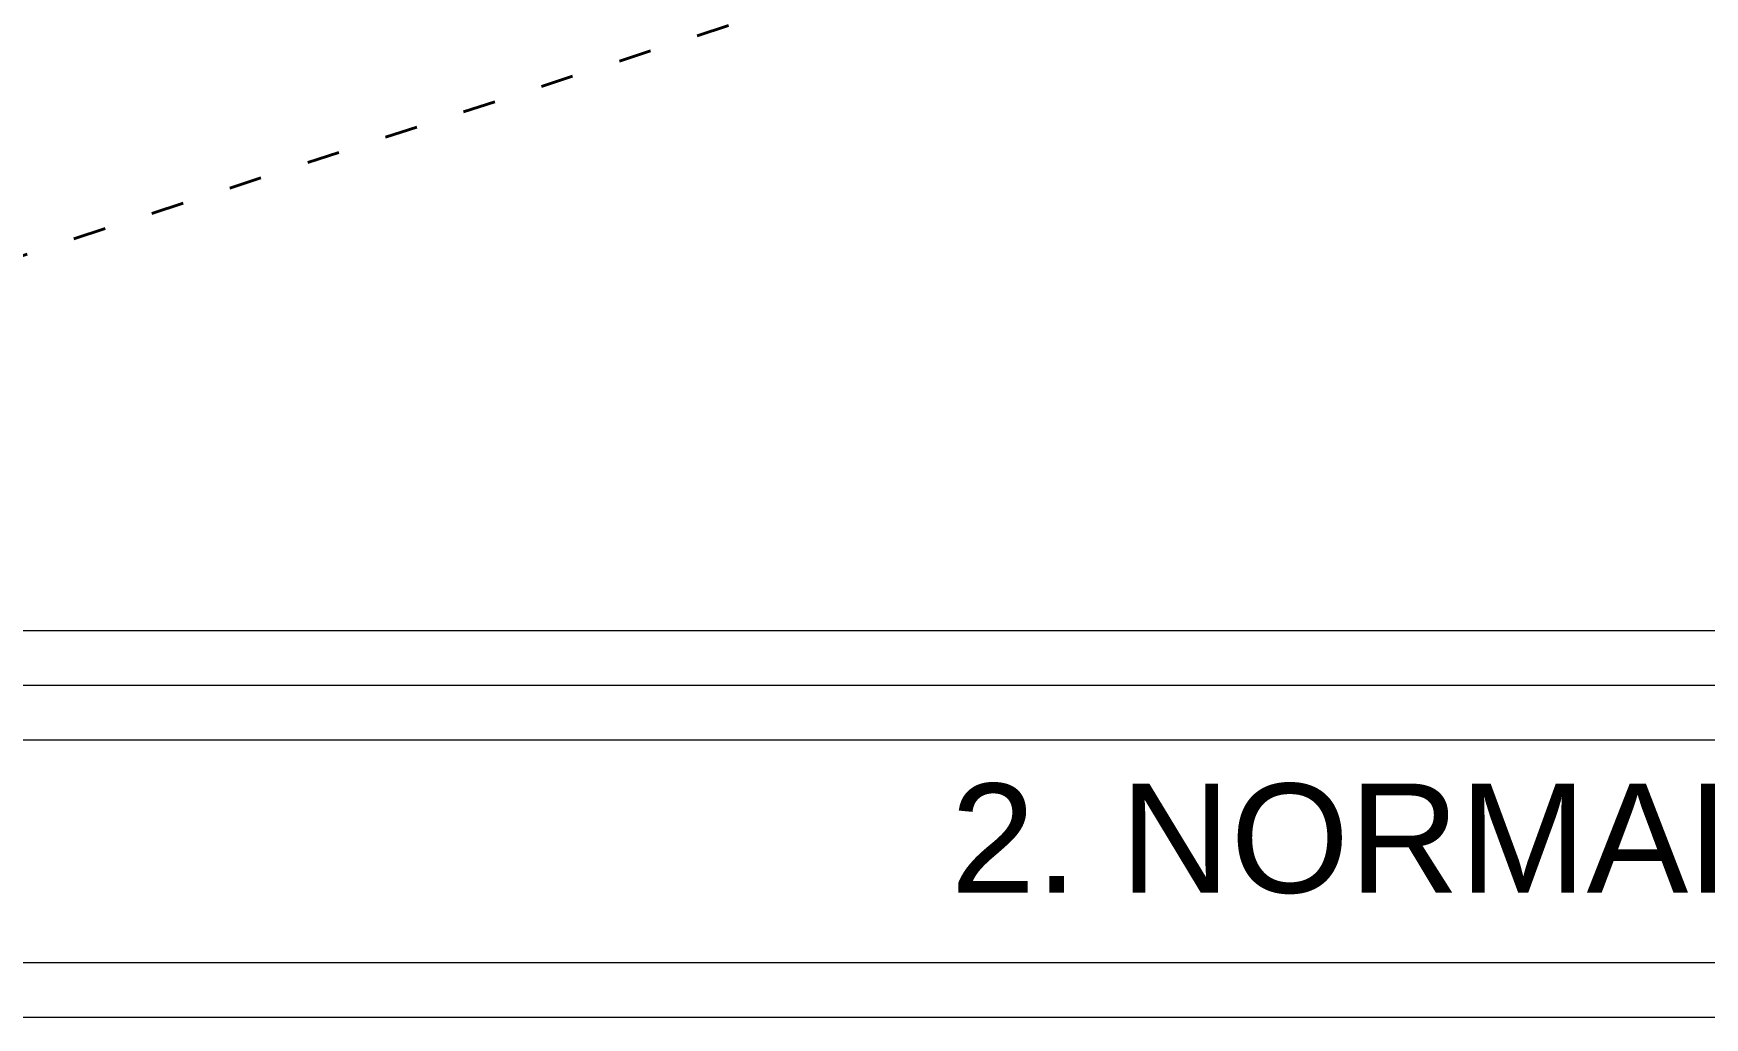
# Model space of a CAD drawing. Header units: millimetres. Extents: x 7519 to 33116, y -1769 to 3101.
# Drawn here: x 19507 to 20119, y 562 to 923 of the extents above; entities that cross this region are included whole.
import ezdxf

# ---------------------------------------------------------------- set-up
doc = ezdxf.new("R2010")
doc.units = ezdxf.units.MM
doc.linetypes.add('ACAD_ISO03W100', pattern=[30, 12, -18])
doc.layers.add('iç ölçü x', color=20, linetype='Continuous', lineweight=9)
doc.layers.add('kapı pen', color=4, linetype='Continuous')
doc.styles.get("Standard").update_dxf_attribs({"font": 'arial.ttf'})

msp = doc.modelspace()

# ---------------------------------------------------------------- linework, layer by layer
at = {"layer": 'iç ölçü x'}
for points in [[(19021.983, 684.072), (20903.615, 684.072), (20903.615, 3100.74), (19021.983, 3100.74)], [(19041.983, 704.072), (20883.615, 704.072), (20883.615, 3080.74), (19041.983, 3080.74)], [(19021.983, 684.072), (20903.615, 684.072), (20903.615, 562.318), (19021.983, 562.318)], [(19041.983, 664.072), (20883.615, 664.072), (20883.615, 582.318), (19041.983, 582.318)]]:
    msp.add_lwpolyline(points, close=True, dxfattribs=at)
at = {"layer": 'kapı pen', "linetype": 'ACAD_ISO03W100', "lineweight": 40}
msp.add_line((20588.807, 1195.217), (19134.703, 721.259), dxfattribs=at)

# ---------------------------------------------------------------- texts
at = {"layer": 'iç ölçü x'}
msp.add_text('2. NORMAL KAT PLANI  ÖLÇEK : 1 / 50', height=40, dxfattribs=at).set_placement((19842.921, 608.009))

doc.saveas('drawing.dxf')
